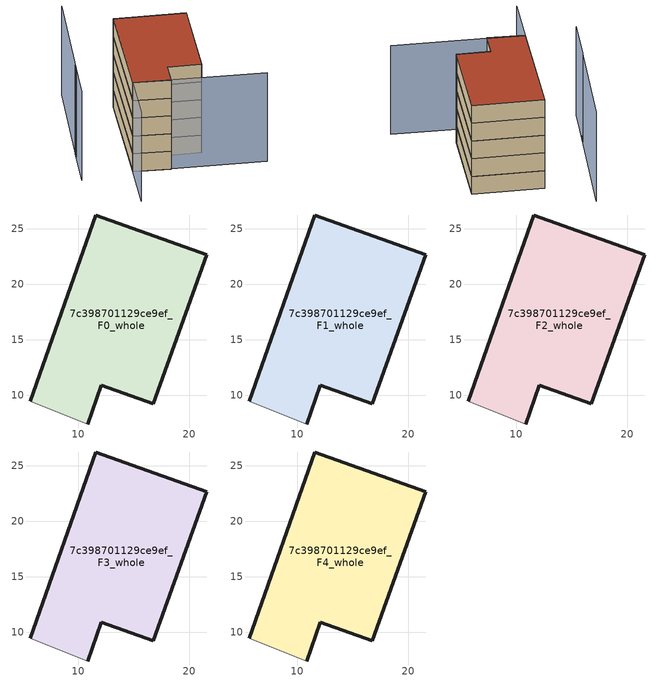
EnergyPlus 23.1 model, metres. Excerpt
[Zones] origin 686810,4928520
7c398701129ce9ef_F0_whole
 floor ground (EU_floor_Construction): 16.78,9.21 21.59,22.63 11.56,26.24 5.66,9.42 10.83,7.39 12.08,10.89 z0
 wall outside (EU_wall_Construction): 5.66,9.42 11.56,26.24 21.59,22.63 16.78,9.21 12.08,10.89 10.83,7.39 z0:3
 wall adiabatic (EU_wall_Construction): 10.83,7.39 5.66,9.42 z0:3
7c398701129ce9ef_F1_whole
 floor to 7c398701129ce9ef_F0_whole (EU_floor_Construction): 16.77,9.21 21.59,22.63 11.56,26.24 5.65,9.42 10.83,7.39 12.08,10.89 z3
 wall outside (EU_wall_Construction): 5.66,9.42 11.56,26.24 21.59,22.63 16.78,9.21 12.08,10.89 10.83,7.39 z3:6
 wall adiabatic (EU_wall_Construction): 10.83,7.39 5.66,9.42 z3:6
7c398701129ce9ef_F2_whole
 floor to 7c398701129ce9ef_F1_whole (EU_floor_Construction): 16.77,9.21 21.59,22.63 11.56,26.24 5.65,9.42 10.83,7.39 12.08,10.89 z6
 wall outside (EU_wall_Construction): 5.66,9.42 11.56,26.24 21.59,22.63 16.78,9.21 12.08,10.89 10.83,7.39 z6:9
 wall adiabatic (EU_wall_Construction): 10.83,7.39 5.66,9.42 z6:9
7c398701129ce9ef_F3_whole
 floor to 7c398701129ce9ef_F2_whole (EU_floor_Construction): 16.77,9.21 21.59,22.63 11.56,26.24 5.65,9.42 10.83,7.39 12.08,10.89 z9
 wall outside (EU_wall_Construction): 5.66,9.42 11.56,26.24 21.59,22.63 16.78,9.21 12.08,10.89 10.83,7.39 z9:12
 wall adiabatic (EU_wall_Construction): 10.83,7.39 5.66,9.42 z9:12
7c398701129ce9ef_F4_whole
 floor to 7c398701129ce9ef_F3_whole (EU_floor_Construction): 16.77,9.21 21.59,22.63 11.56,26.24 5.65,9.42 10.83,7.39 12.08,10.89 z12
 wall outside (EU_wall_Construction): 5.66,9.42 11.56,26.24 21.59,22.63 16.78,9.21 12.08,10.89 10.83,7.39 z12:15
 wall adiabatic (EU_wall_Construction): 10.83,7.39 5.66,9.42 z12:15
 roof outside (EU_roof_Construction): 21.59,22.63 16.78,9.21 12.08,10.89 10.83,7.39 5.66,9.42 11.56,26.24 z15
shading: 0.74,17.72 -1.93,10.82 / 2.85,1.79 5.66,9.42 / 5.66,9.42 23.97,2.69 / 6.75,32.81 0.34,16.73 z0:15
[Building]
EU S2 Campaign: North Axis=0; Terrain=City; Solar Distribution=FullExterior
[Site:Location]
Bologna: Latitude=44.5; Longitude=11.25; Time Zone=1; Elevation=37
[SizingPeriod:WeatherFileDays]
AnnualSizingPeriod: Begin Month=1; Begin Day of Month=1; End Month=12; End Day of Month=31; Day of Week for Start Day=Monday; Use Weather File Daylight Saving Period=No; Use Weather File Rain and Snow Indicators=No
[MATERIAL]
EU_InternalMass_Material: Roughness=MediumRough; Thickness=0.1; Conductivity=1; Density=1800; Specific Heat=900; Thermal Absorptance=0.9; Solar Absorptance=0.7; Visible Absorptance=0.7
[MATERIAL:NOMASS] Roughness=MediumRough; Thermal Absorptance=0.9; Solar Absorptance=0.7; Visible Absorptance=0.7
Name | Thermal Resistance
EU_wall_NoMass | 0.905828
EU_roof_NoMass | 0.37593
EU_floor_NoMass | 0.67114
[CONSTRUCTION]
EU_wall_Construction: EU_wall_NoMass
EU_roof_Construction: EU_roof_NoMass
EU_floor_Construction: EU_floor_NoMass
EU_InternalMass_Construction: EU_InternalMass_Material
[ZONE] Type=1; Multiplier=1; Ceiling Height=autocalculate; Floor Area=autocalculate; Part of Total Floor Area=Yes
Name | Volume
7c398701129ce9ef_F0_whole | 514.784
7c398701129ce9ef_F1_whole; 7c398701129ce9ef_F2_whole; 7c398701129ce9ef_F3_whole; 7c398701129ce9ef_F4_whole | 514.783
[INTERNALMASS] Construction=EU_InternalMass_Construction; Surface Area=171.594
Name | Zone or ZoneList
7c398701129ce9ef_F0_whole_EU_InternalMass | 7c398701129ce9ef_F0_whole
7c398701129ce9ef_F1_whole_EU_InternalMass | 7c398701129ce9ef_F1_whole
7c398701129ce9ef_F2_whole_EU_InternalMass | 7c398701129ce9ef_F2_whole
7c398701129ce9ef_F3_whole_EU_InternalMass | 7c398701129ce9ef_F3_whole
7c398701129ce9ef_F4_whole_EU_InternalMass | 7c398701129ce9ef_F4_whole
[OTHEREQUIPMENT] Fuel Type=Electricity; Design Level Calculation Method=Watts/Area; Power per Zone Floor Area=1; Fraction Latent=0; Fraction Radiant=0; Fraction Lost=0; Carbon Dioxide Generation Rate=0; EndUse Subcategory=EU_Step8_InternalGains
Name | Zone or ZoneList or Space or SpaceList | Schedule
EU_Step8_InternalGain_7c398701129ce9ef_F0_whole_f000 | 7c398701129ce9ef_F0_whole | EU_Step8_GainSchedule_7c398701129ce9ef_F0_whole_f000
EU_Step8_InternalGain_7c398701129ce9ef_F1_whole_f000 | 7c398701129ce9ef_F1_whole | EU_Step8_GainSchedule_7c398701129ce9ef_F1_whole_f000
EU_Step8_InternalGain_7c398701129ce9ef_F2_whole_f000 | 7c398701129ce9ef_F2_whole | EU_Step8_GainSchedule_7c398701129ce9ef_F2_whole_f000
EU_Step8_InternalGain_7c398701129ce9ef_F3_whole_f000 | 7c398701129ce9ef_F3_whole | EU_Step8_GainSchedule_7c398701129ce9ef_F3_whole_f000
EU_Step8_InternalGain_7c398701129ce9ef_F4_whole_f000 | 7c398701129ce9ef_F4_whole | EU_Step8_GainSchedule_7c398701129ce9ef_F4_whole_f000
[ZONEVENTILATION:DESIGNFLOWRATE] Schedule=EU_AlwaysOn; Design Flow Rate Calculation Method=AirChanges/Hour; Air Changes per Hour=0.73129; Ventilation Type=Natural; Fan Pressure Rise=0; Fan Total Efficiency=1; Constant Term Coefficient=1; Temperature Term Coefficient=0; Velocity Term Coefficient=0; Velocity Squared Term Coefficient=0; Minimum Indoor Temperature=-100; Maximum Indoor Temperature=100; Delta Temperature=-100; Minimum Outdoor Temperature=-100; Maximum Outdoor Temperature=100; Maximum Wind Speed=40
Name | Zone or ZoneList or Space or SpaceList
EU_ConstantAir_7c398701129ce9ef_F0_whole | 7c398701129ce9ef_F0_whole
EU_ConstantAir_7c398701129ce9ef_F1_whole | 7c398701129ce9ef_F1_whole
EU_ConstantAir_7c398701129ce9ef_F2_whole | 7c398701129ce9ef_F2_whole
EU_ConstantAir_7c398701129ce9ef_F3_whole | 7c398701129ce9ef_F3_whole
EU_ConstantAir_7c398701129ce9ef_F4_whole | 7c398701129ce9ef_F4_whole
[HVACTEMPLATE:THERMOSTAT] Constant Heating Setpoint=20; Constant Cooling Setpoint=50
EU_HeatOnly_7c398701129ce9ef_F0_whole; EU_HeatOnly_7c398701129ce9ef_F1_whole; EU_HeatOnly_7c398701129ce9ef_F2_whole; EU_HeatOnly_7c398701129ce9ef_F3_whole; EU_HeatOnly_7c398701129ce9ef_F4_whole
[HVACTEMPLATE:ZONE:IDEALLOADSAIRSYSTEM] System Availability Schedule=EU_AlwaysOn; Maximum Heating Supply Air Temperature=50; Minimum Cooling Supply Air Temperature=13; Maximum Heating Supply Air Humidity Ratio=0.0156; Minimum Cooling Supply Air Humidity Ratio=0.0077; Heating Limit=NoLimit; Cooling Limit=NoLimit; Heating Availability Schedule=EU_AlwaysOn; Cooling Availability Schedule=EU_CoolingOff; Dehumidification Control Type=ConstantSensibleHeatRatio; Cooling Sensible Heat Ratio=0.7; Dehumidification Setpoint=60; Humidification Control Type=None; Humidification Setpoint=30; Outdoor Air Method=None; Outdoor Air Flow Rate per Person=0.00944; Outdoor Air Flow Rate per Zone Floor Area=0; Outdoor Air Flow Rate per Zone=0; Demand Controlled Ventilation Type=None; Outdoor Air Economizer Type=NoEconomizer; Heat Recovery Type=None; Sensible Heat Recovery Effectiveness=0.7; Latent Heat Recovery Effectiveness=0.65
Name | Template Thermostat
7c398701129ce9ef_F0_whole | EU_HeatOnly_7c398701129ce9ef_F0_whole
7c398701129ce9ef_F1_whole | EU_HeatOnly_7c398701129ce9ef_F1_whole
7c398701129ce9ef_F2_whole | EU_HeatOnly_7c398701129ce9ef_F2_whole
7c398701129ce9ef_F3_whole | EU_HeatOnly_7c398701129ce9ef_F3_whole
7c398701129ce9ef_F4_whole | EU_HeatOnly_7c398701129ce9ef_F4_whole
[SIZING:ZONE] Zone Cooling Design Supply Air Temperature Input Method=SupplyAirTemperature; Zone Cooling Design Supply Air Temperature=13; Zone Heating Design Supply Air Temperature Input Method=SupplyAirTemperature; Zone Heating Design Supply Air Temperature=50; Zone Cooling Design Supply Air Humidity Ratio=0.008; Zone Heating Design Supply Air Humidity Ratio=0.008; Cooling Design Air Flow Method=DesignDay; Cooling Design Air Flow Rate=0; Cooling Minimum Air Flow per Zone Floor Area=0.000762; Cooling Minimum Air Flow=0; Cooling Minimum Air Flow Fraction=0.2; Heating Design Air Flow Method=DesignDay; Heating Design Air Flow Rate=0; Heating Maximum Air Flow per Zone Floor Area=0.002032; Heating Maximum Air Flow=0.141576; Heating Maximum Air Flow Fraction=0.3; Account for Dedicated Outdoor Air System=No; Dedicated Outdoor Air System Control Strategy=NeutralSupplyAir; Dedicated Outdoor Air Low Setpoint Temperature for Design=autosize; Dedicated Outdoor Air High Setpoint Temperature for Design=autosize; Zone Load Sizing Method=Sensible Load Only No Latent Load; Zone Latent Cooling Design Supply Air Humidity Ratio Input Method=HumidityRatioDifference; Zone Cooling Design Supply Air Humidity Ratio Difference=0.005; Zone Latent Heating Design Supply Air Humidity Ratio Input Method=HumidityRatioDifference; Zone Humidification Design Supply Air Humidity Ratio Difference=0.005
7c398701129ce9ef_F0_whole; 7c398701129ce9ef_F1_whole; 7c398701129ce9ef_F2_whole; 7c398701129ce9ef_F3_whole; 7c398701129ce9ef_F4_whole
[SCHEDULE:CONSTANT]
Name | Hourly Value
EU_AlwaysOn | 1
EU_CoolingOff | 0
[SCHEDULE:FILE] Column Number=1; Rows to Skip at Top=0; Number of Hours of Data=8760; Column Separator=Comma; Interpolate to Timestep=No; Minutes per Item=60; Adjust Schedule for Daylight Savings=Yes
Name | File
EU_Step8_GainSchedule_7c398701129ce9ef_F0_whole_f000 | ../../schedules/7c398701129ce9ef/7c398701129ce9ef_F0_whole_f000_gain.csv
EU_Step8_GainSchedule_7c398701129ce9ef_F1_whole_f000 | ../../schedules/7c398701129ce9ef/7c398701129ce9ef_F1_whole_f000_gain.csv
EU_Step8_GainSchedule_7c398701129ce9ef_F2_whole_f000 | ../../schedules/7c398701129ce9ef/7c398701129ce9ef_F2_whole_f000_gain.csv
EU_Step8_GainSchedule_7c398701129ce9ef_F3_whole_f000 | ../../schedules/7c398701129ce9ef/7c398701129ce9ef_F3_whole_f000_gain.csv
EU_Step8_GainSchedule_7c398701129ce9ef_F4_whole_f000 | ../../schedules/7c398701129ce9ef/7c398701129ce9ef_F4_whole_f000_gain.csv
